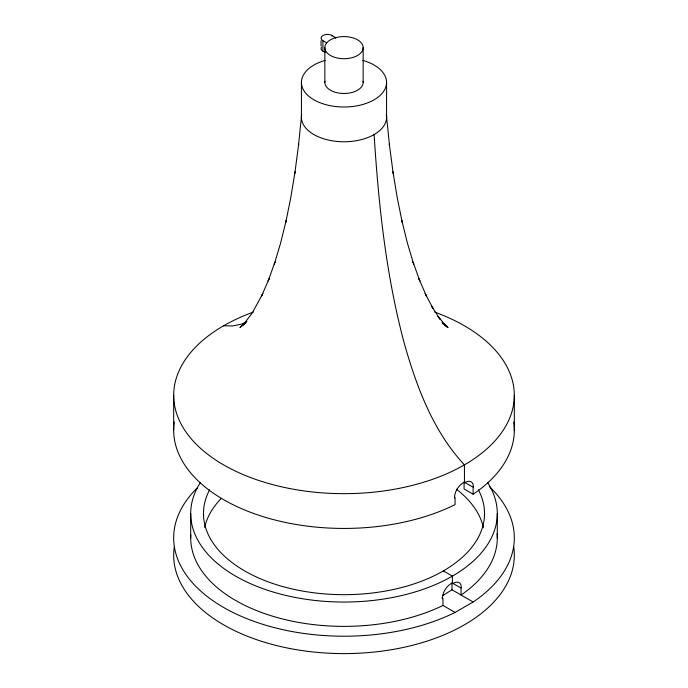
<?xml version="1.0" encoding="UTF-8"?>
<svg xmlns="http://www.w3.org/2000/svg" width="688" height="688" viewBox="0 0 688 688"><rect width="100%" height="100%" fill="white"/><g stroke="black" fill="none" stroke-linecap="round" stroke-linejoin="round"><path stroke-width="1.03" d="M497.295 537.878L497.295 513.54M514.323 430.662L514.323 395.333M243.432 324.616L252.333 312.816L262.85 293.492L261.646 295.892L269.042 278.812L268.131 281.039L274.968 262.042L274.323 264.097L280.566 243.199L286.156 220.616L285.761 222.344L290.723 197.92L295.032 171.837L294.834 173.299L298.669 144.076L298.489 145.435L301.645 114.647A42.579 24.587 0 0 0 344 141.771A42.579 24.587 0 0 0 386.355 114.647L389.511 145.435L389.331 144.076L393.166 173.299L392.968 171.837L397.277 197.92L402.239 222.344L401.844 220.616L407.434 243.199L413.677 264.097L413.032 262.042L419.869 281.039L418.958 278.812L426.354 295.892L425.15 293.492L433.079 308.611L431.539 306.04L439.95 319.163L438.032 316.42L446.46 326.439L443.605 323.627L448.06 327.669L442.186 322.706M245.977 321.821L239.94 327.669L243.131 324.856M245.771 322.732L242.185 325.519L245.117 323.386M451.982 582.839L451.982 589.788L442.805 595.567M489.521 486.777A170.323 98.341 0 0 1 473.129 602L455.069 612.432A170.323 98.341 0 0 1 234.711 613.309A170.323 98.341 0 0 1 197.275 487.93M246.923 321.717L241.436 324.168L232.733 325.931L223.557 325.794M373.55 134.289L374.109 134.573C378.563 204.714 386.028 275.105 404.217 343.174C416.584 386.794 433.01 431.17 464.443 464.864L464.443 482.245M325.192 52.434L322.921 51.127L322.921 40.695A6.39 3.689 0 0 1 322.921 35.484A6.39 3.689 0 0 1 331.96 35.484L335.744 37.668L335.744 38.322M322.921 40.695L326.705 42.88M473.129 494.225L464.073 488.987L464.073 482.039L473.129 487.267L473.129 494.225A170.323 98.341 0 0 0 513.747 421.993M454.501 497.372L455.069 497.699L455.069 504.648A170.323 98.341 0 0 1 266.617 517.703A170.323 98.341 0 0 1 174.253 421.968M452.549 583.166L461.055 588.077L461.055 595.025A153.295 88.503 0 0 0 497.114 533.63M451.982 589.788L473.129 602M441.851 597.846L442.986 598.5L442.986 605.457L455.069 612.432M442.883 323.386L445.815 325.519L442.229 322.732M452.394 583.08L452.394 576.123L443.364 570.911L443.364 571.78M386.579 82.414L386.579 117.184M363.161 47.653A19.161 11.06 0 0 1 334.42 57.233A19.161 11.06 0 0 1 334.42 38.072A19.161 11.06 0 0 1 363.161 47.653L363.161 82.414M331.96 35.484L331.96 36.129M324.839 47.653L324.839 82.414M321.055 40.695L321.055 45.907M301.421 82.414L301.421 117.184M190.705 513.54L190.705 537.878M173.677 395.333L173.677 430.095M487.56 482.503A153.295 88.503 0 0 1 344 602.043A153.295 88.503 0 0 1 200.44 482.503M442.986 605.457A153.295 88.503 0 0 1 277.092 617.506A153.295 88.503 0 0 1 190.8 534.825M478.375 489.804A140.524 81.132 0 0 1 344 594.673A140.524 81.132 0 0 1 209.625 489.804M204.654 527.429A140.524 81.132 0 0 1 221.132 498.508M456.436 489.22A140.524 81.132 0 0 1 483.423 527.765M513.747 547.132A170.323 98.341 0 0 1 344 653.6A170.323 98.341 0 0 1 174.253 547.132M452.386 583.802A12.762 6.717 -56 0 1 461.261 587.948M442.453 598.801A12.762 7.972 -55.6 0 1 452.403 582.874M434.67 312.085A170.323 98.341 0 0 1 473.086 459.481A170.323 98.341 0 0 1 214.914 459.481A170.323 98.341 0 0 1 253.33 312.085M464.426 482.899A12.762 6.785 -56.3 0 1 473.318 487.156M454.587 497.966A12.762 7.912 -56 0 1 464.443 482.064M322.921 51.127A6.39 3.689 0 0 1 321.58 47.051M362.808 60.363A42.579 24.587 0 0 1 377.213 97.799A42.579 24.587 0 0 1 310.787 97.799A42.579 24.587 0 0 1 325.192 60.363M363.058 81.27A19.161 11.06 0 0 1 344 93.482A19.161 11.06 0 0 1 324.942 81.27"/></g></svg>
